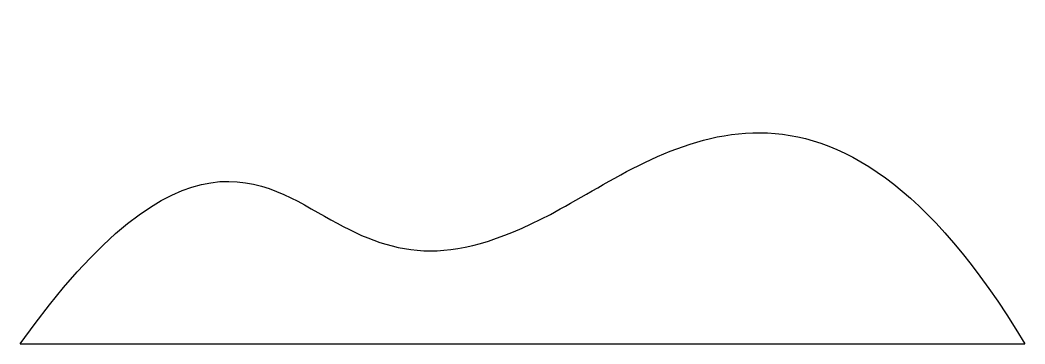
# Model space of a CAD drawing. Header units: inches. Extents: x 0 to 31, y 0 to 10.
import ezdxf

# ---------------------------------------------------------------- set-up
doc = ezdxf.new("R2010")
doc.units = ezdxf.units.IN
doc.header["$MEASUREMENT"] = 0
doc.layers.get('0').update_dxf_attribs({"lineweight": 25, "true_color": 0xffffff})

msp = doc.modelspace()

# ---------------------------------------------------------------- linework, layer by layer
msp.add_line((0, 0), (31, 0))
msp.add_open_spline([(0, 0), (5, 7), (10, 3), (15, 2), (25, 10), (31, 0)], degree=3)

doc.saveas('drawing.dxf')
